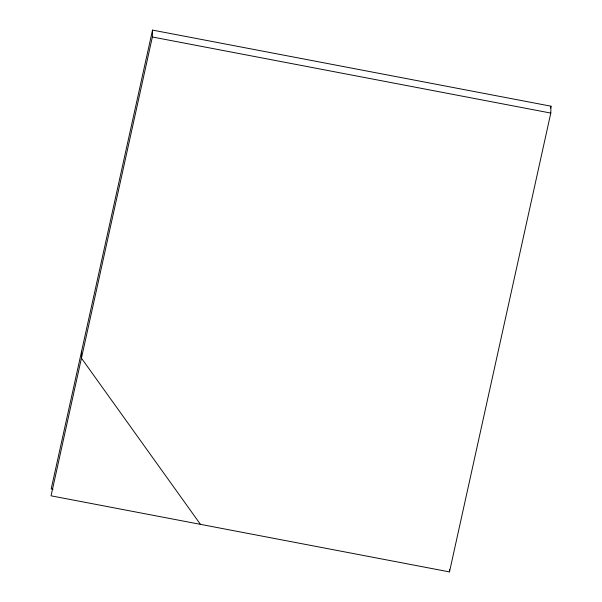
<?xml version="1.0" encoding="UTF-8"?>
<svg xmlns="http://www.w3.org/2000/svg" width="602" height="602" viewBox="0 0 602 602"><rect width="100%" height="100%" fill="white"/><g stroke="black" fill="none" stroke-linecap="round" stroke-linejoin="round"><path stroke-width="0.9" d="M81.594 351.275L81.436 358.167L200.458 524.35M152.359 36.993L152.517 30.1L550.958 106.185L550.8 113.071L449.483 571.9L51.042 495.815L152.359 36.993L550.8 113.071M449.483 571.9L449.543 569.319M152.517 30.1L51.2 488.929L53.044 489.276M550.552 108.021L550.958 106.185"/></g></svg>
